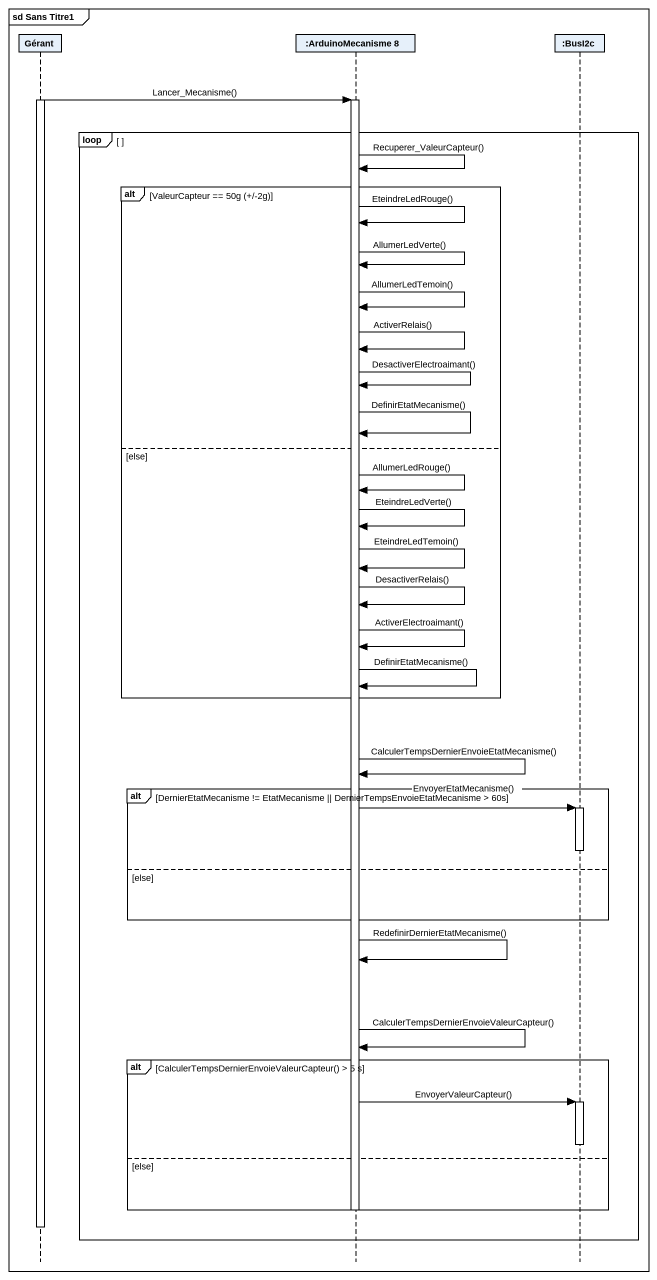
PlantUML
@startuml
mainframe sd Sans Titre1
hide footbox
participant Gérant
participant ":ArduinoMecanisme 8" as ArduinoMecanisme_8
participant ":BusI2c" as BusI2c

activate Gérant
Gérant -> ArduinoMecanisme_8 : Lancer_Mecanisme()
activate ArduinoMecanisme_8
loop
  ArduinoMecanisme_8 -> ArduinoMecanisme_8 : Recuperer_ValeurCapteur()
  alt ValeurCapteur == 50g (+/-2g)
    ArduinoMecanisme_8 -> ArduinoMecanisme_8 : EteindreLedRouge()
    ArduinoMecanisme_8 -> ArduinoMecanisme_8 : AllumerLedVerte()
    ArduinoMecanisme_8 -> ArduinoMecanisme_8 : AllumerLedTemoin()
    ArduinoMecanisme_8 -> ArduinoMecanisme_8 : ActiverRelais()
    ArduinoMecanisme_8 -> ArduinoMecanisme_8 : DesactiverElectroaimant()
    ArduinoMecanisme_8 -> ArduinoMecanisme_8 : DefinirEtatMecanisme()
  else else
    ArduinoMecanisme_8 -> ArduinoMecanisme_8 : AllumerLedRouge()
    ArduinoMecanisme_8 -> ArduinoMecanisme_8 : EteindreLedVerte()
    ArduinoMecanisme_8 -> ArduinoMecanisme_8 : EteindreLedTemoin()
    ArduinoMecanisme_8 -> ArduinoMecanisme_8 : DesactiverRelais()
    ArduinoMecanisme_8 -> ArduinoMecanisme_8 : ActiverElectroaimant()
    ArduinoMecanisme_8 -> ArduinoMecanisme_8 : DefinirEtatMecanisme()
  end
  ArduinoMecanisme_8 -> ArduinoMecanisme_8 : CalculerTempsDernierEnvoieEtatMecanisme()
  alt DernierEtatMecanisme != EtatMecanisme || DernierTempsEnvoieEtatMecanisme > 60s
    ArduinoMecanisme_8 -> BusI2c : EnvoyerEtatMecanisme()
    activate BusI2c
    deactivate BusI2c
  else else
  end
  ArduinoMecanisme_8 -> ArduinoMecanisme_8 : RedefinirDernierEtatMecanisme()
  ArduinoMecanisme_8 -> ArduinoMecanisme_8 : CalculerTempsDernierEnvoieValeurCapteur()
  alt CalculerTempsDernierEnvoieValeurCapteur() > 5 s
    ArduinoMecanisme_8 -> BusI2c : EnvoyerValeurCapteur()
    activate BusI2c
    deactivate BusI2c
  else else
  end
  deactivate ArduinoMecanisme_8
  deactivate Gérant
end
@enduml
